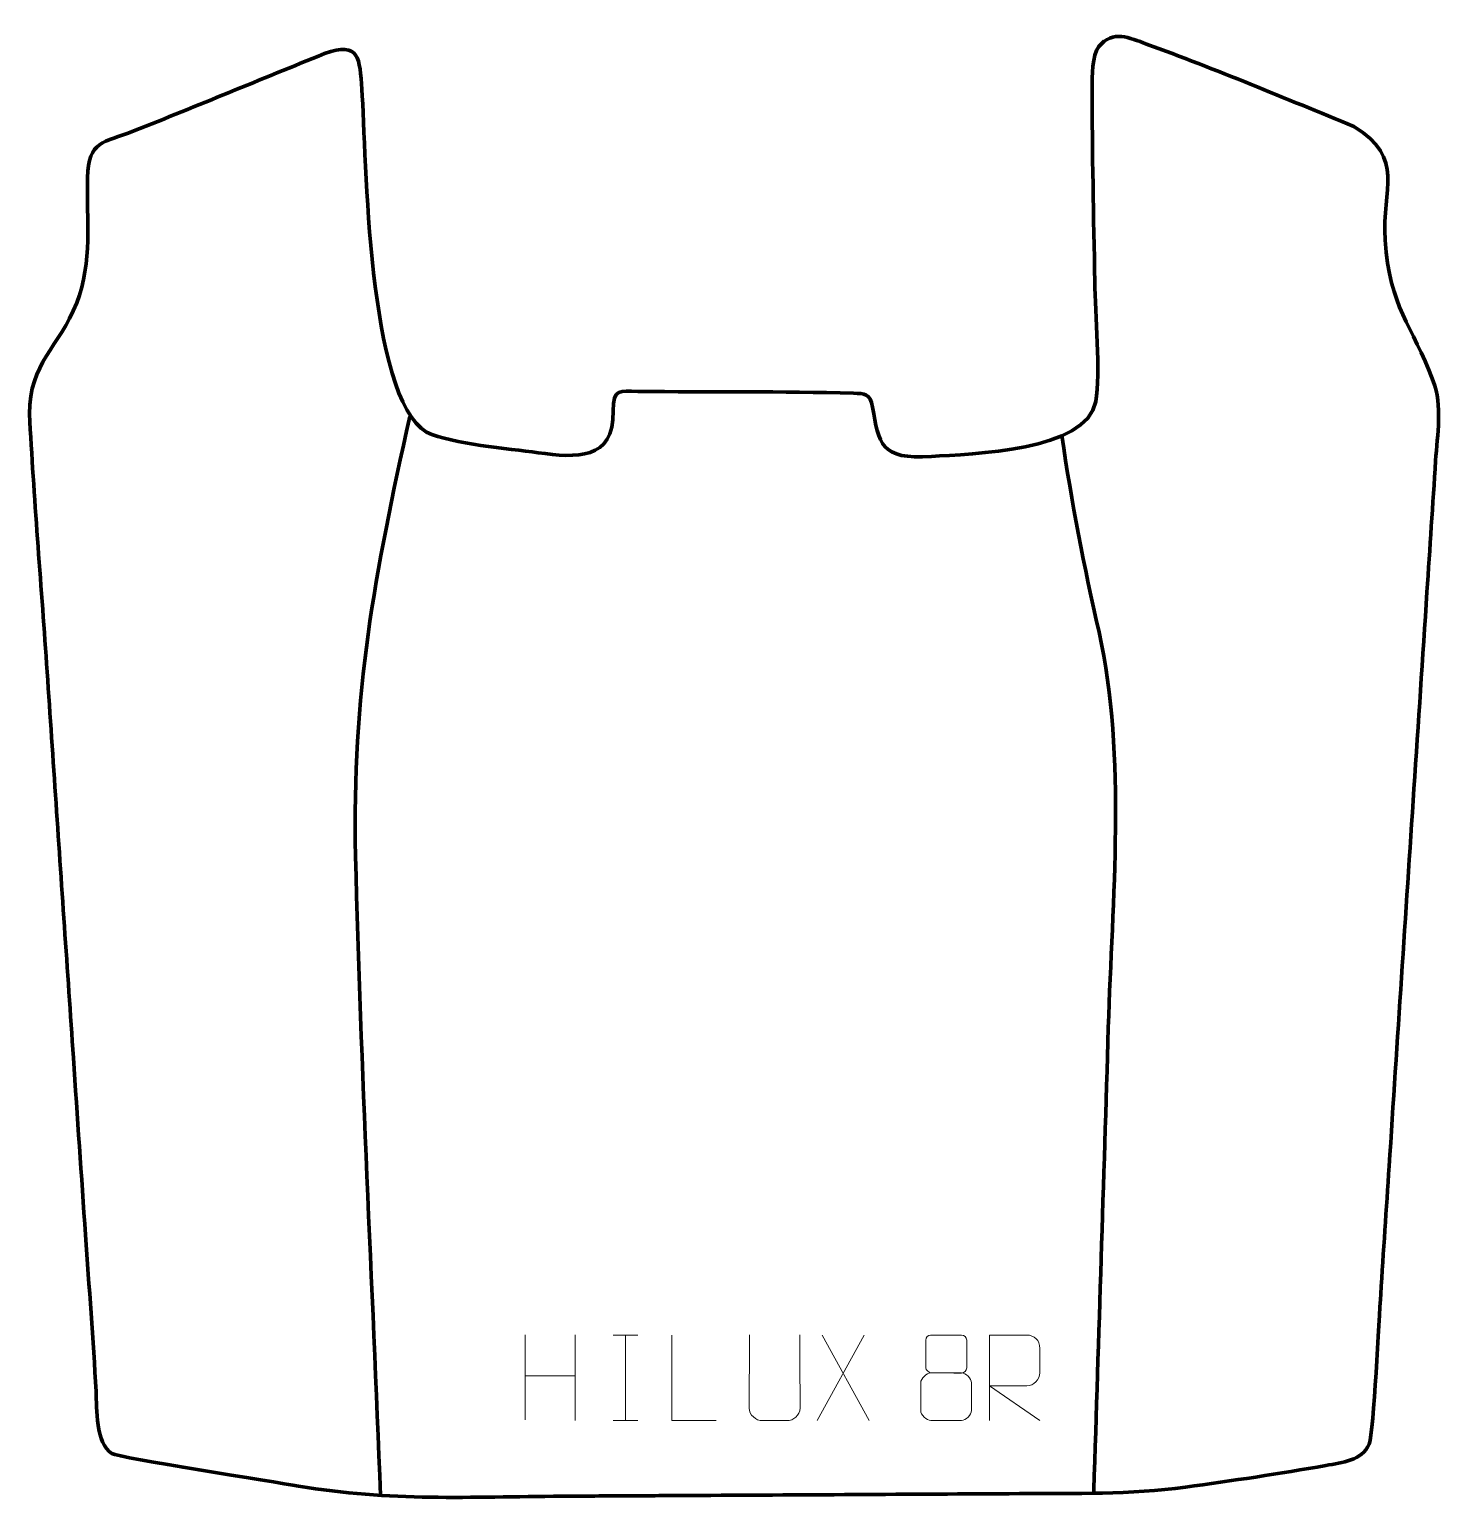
# Model space of a CAD drawing. Header units: millimetres. Extents: x -205 to 207, y -214 to 215.
import ezdxf

# ---------------------------------------------------------------- set-up
doc = ezdxf.new("R2010")
doc.units = ezdxf.units.MM
doc.header["$MEASUREMENT"] = 0
for name, color, linetype in [('layer 1', 7, 'Continuous'), ('layer 2', 7, 'Continuous'), ('layer 3', 7, 'Continuous')]:
    doc.layers.add(name, color=color, linetype=linetype)

msp = doc.modelspace()

# ---------------------------------------------------------------- linework, layer by layer
at = {"layer": 'layer 1', "color": 250, "lineweight": 9}
for points in [[(-60.9242, -165.6367), (-60.9242, -165.6367), (-60.9242, -190.4142), (-60.9242, -190.4142)], [(-46.2809, -165.6367), (-46.2809, -165.6367), (-46.2809, -190.5902), (-46.2809, -190.5902)], [(-35.2676, -165.6544), (-35.2676, -165.6544), (-28.0995, -165.6544), (-28.0995, -165.6544)], [(-31.6836, -165.6544), (-31.6836, -165.6544), (-31.6836, -190.6079), (-31.6836, -190.6079)], [(37.9849, -165.6544), (37.9849, -165.6544), (24.2443, -190.5502), (24.2443, -190.5502)], [(25.6989, -165.6544), (25.6989, -165.6544), (39.4395, -190.6079), (39.4395, -190.6079)], [(-60.9242, -177.519), (-60.9242, -177.519), (-46.2809, -177.5186), (-46.2809, -177.5186)], [(-35.2676, -190.6079), (-35.2676, -190.6079), (-28.0995, -190.6079), (-28.0995, -190.6079)]]:
    msp.add_open_spline(points, degree=3, dxfattribs=at)
for points, knots in [([(-5.209, -190.608), (-5.209, -190.608), (-18.1581, -190.608), (-18.1581, -190.608), (-18.1581, -190.608), (-18.1581, -190.608), (-18.1581, -165.6544), (-18.1581, -165.6544)], [0, 0, 0, 0, 0.33333333, 0.33333333, 0.33333333, 0.33333333, 1, 1, 1, 1]), ([(19.1691, -165.6502), (19.1687, -171.1897), (19.2645, -181.3915), (19.2649, -186.9319), (19.2649, -186.9319), (19.1251, -189.1714), (17.4479, -190.5976), (15.3002, -190.6081), (15.3002, -190.6081), (12.9683, -190.6077), (10.6364, -190.6077), (8.3049, -190.6081), (8.3049, -190.6081), (6.3799, -190.7096), (4.4078, -188.8931), (4.419, -186.9486), (4.419, -186.9486), (4.4193, -181.3867), (4.5147, -171.2113), (4.5143, -165.6502)], [0, 0, 0, 0, 0.16666667, 0.16666667, 0.16666667, 0.16666667, 0.33333333, 0.33333333, 0.33333333, 0.33333333, 0.5, 0.5, 0.5, 0.5, 0.66666667, 0.66666667, 0.66666667, 0.66666667, 1, 1, 1, 1]), ([(55.8885, -167.1203), (55.8885, -169.3333), (55.8885, -173.0156), (55.8885, -175.2289), (55.8885, -175.2289), (55.9035, -175.7363), (56.7109, -176.6677), (57.411, -176.6665), (57.411, -176.6665), (60.3809, -176.6663), (63.3511, -176.7512), (66.3215, -176.7515), (66.3215, -176.7515), (67.1186, -176.7473), (67.8393, -175.957), (67.8367, -175.2363), (67.8367, -175.2363), (67.8364, -173.0203), (67.8364, -169.3356), (67.8367, -167.1203), (67.8367, -167.1203), (67.8182, -166.4095), (67.2068, -165.6491), (66.3729, -165.6565), (66.3729, -165.6565), (63.3558, -165.6568), (60.3389, -165.6568), (57.3223, -165.6565), (57.3223, -165.6565), (56.6959, -165.6489), (55.8718, -166.3599), (55.8885, -167.1203)], [0, 0, 0, 0, 0.11111111, 0.11111111, 0.11111111, 0.11111111, 0.22222222, 0.22222222, 0.22222222, 0.22222222, 0.33333333, 0.33333333, 0.33333333, 0.33333333, 0.44444444, 0.44444444, 0.44444444, 0.44444444, 0.55555556, 0.55555556, 0.55555556, 0.55555556, 0.66666667, 0.66666667, 0.66666667, 0.66666667, 0.77777778, 0.77777778, 0.77777778, 0.77777778, 1, 1, 1, 1]), ([(74.5099, -190.6079), (74.5099, -190.6079), (74.5099, -165.6544), (74.5099, -165.6544), (74.5099, -165.6544), (78.1047, -165.6544), (81.7002, -165.6544), (85.2954, -165.6544), (85.2954, -165.6544), (87.6207, -165.6921), (89.178, -167.1821), (89.1739, -169.5485), (89.1739, -169.5485), (89.1735, -171.584), (89.1735, -174.6434), (89.1739, -176.6794), (89.1739, -176.6794), (89.1674, -178.5549), (87.3551, -180.4967), (85.3456, -180.5158), (85.3456, -180.5158), (85.3456, -180.5158), (74.5099, -180.5158), (74.5099, -180.5158), (74.5099, -180.5158), (74.5099, -180.5158), (89.1646, -190.6079), (89.1646, -190.6079)], [0, 0, 0, 0, 0.125, 0.125, 0.125, 0.125, 0.25, 0.25, 0.25, 0.25, 0.375, 0.375, 0.375, 0.375, 0.5, 0.5, 0.5, 0.5, 0.625, 0.625, 0.625, 0.625, 0.75, 0.75, 0.75, 0.75, 1, 1, 1, 1]), ([(54.4297, -179.6385), (54.4297, -182.8093), (54.4297, -184.5114), (54.4297, -187.6828), (54.4297, -187.6828), (54.4212, -188.9047), (56.1191, -190.5974), (57.3717, -190.6059), (57.3717, -190.6059), (60.3548, -190.6056), (63.3381, -190.6056), (66.3215, -190.6059), (66.3215, -190.6059), (67.6448, -190.5942), (69.2652, -188.9726), (69.2541, -187.6734), (69.2541, -187.6734), (69.2538, -184.5052), (69.2538, -182.8064), (69.2541, -179.6385), (69.2541, -179.6385), (69.1844, -178.2581), (67.6066, -176.6795), (66.3012, -176.6856), (66.3012, -176.6856), (63.3246, -176.6859), (60.348, -176.6859), (57.3717, -176.6856), (57.3717, -176.6856), (56.2922, -176.6792), (54.4459, -178.2581), (54.4297, -179.6385)], [0, 0, 0, 0, 0.11111111, 0.11111111, 0.11111111, 0.11111111, 0.22222222, 0.22222222, 0.22222222, 0.22222222, 0.33333333, 0.33333333, 0.33333333, 0.33333333, 0.44444444, 0.44444444, 0.44444444, 0.44444444, 0.55555556, 0.55555556, 0.55555556, 0.55555556, 0.66666667, 0.66666667, 0.66666667, 0.66666667, 0.77777778, 0.77777778, 0.77777778, 0.77777778, 1, 1, 1, 1])]:
    msp.add_open_spline(points, degree=3, knots=knots, dxfattribs=at)
at = {"layer": 'layer 2', "color": 142, "lineweight": 158}
for points, knots in [([(-94.5441, 102.1437), (-104.7635, 56.3443), (-111.4771, 21.3621), (-110.3536, -26.0825), (-110.3536, -26.0825), (-108.8104, -88.2225), (-105.5202, -150.3059), (-103.0612, -212.4138)], [0, 0, 0, 0, 0.33333333, 0.33333333, 0.33333333, 0.33333333, 1, 1, 1, 1]), ([(95.5848, 96.6016), (98.4733, 76.9973), (101.9904, 58.5499), (106.4623, 39.2486), (106.4623, 39.2486), (114.5091, 2.7337), (110.2537, -38.695), (109.1432, -76.0151), (109.1432, -76.0151), (107.8023, -120.9532), (106.3307, -165.8871), (104.9263, -210.8232), (104.9263, -210.8232), (104.9263, -210.8232), (104.8961, -211.7879), (104.8961, -211.7879)], [0, 0, 0, 0, 0.2, 0.2, 0.2, 0.2, 0.4, 0.4, 0.4, 0.4, 0.6, 0.6, 0.6, 0.6, 1, 1, 1, 1])]:
    msp.add_open_spline(points, degree=3, knots=knots, dxfattribs=at)
at = {"layer": 'layer 3', "color": 242, "lineweight": 158}
msp.add_open_spline([(-119.428, 207.9878), (-109.0789, 211.7907), (-109.202, 206.4166), (-108.5133, 197.5963), (-108.5133, 197.5963), (-107.2615, 177.6502), (-106.9548, 108.1426), (-89.6312, 97.5803), (-89.6312, 97.5803), (-81.8122, 94.129), (-66.1502, 92.8421), (-57.1033, 91.6213), (-57.1033, 91.6213), (-46.0384, 90.1519), (-35.1115, 89.2015), (-35.2055, 103.8077), (-35.2055, 103.8077), (-35.2489, 110.5508), (-33.2099, 109.5542), (-28.0852, 109.4799), (-28.0852, 109.4799), (-7.2163, 109.2588), (13.9968, 109.5912), (34.809, 108.9464), (34.809, 108.9464), (38.0178, 108.8469), (39.6971, 108.9033), (40.3988, 104.9161), (40.3988, 104.9161), (42.2648, 94.3149), (42.6207, 89.5156), (57.5461, 90.5124), (57.5461, 90.5124), (69.0835, 91.283), (102.9066, 91.9674), (105.4576, 106.5879), (105.4576, 106.5879), (106.887, 114.7797), (105.3487, 132.2101), (105.1906, 141.4806), (105.1906, 141.4806), (104.87, 160.2894), (104.4114, 179.2634), (104.3975, 198.0622), (104.3975, 198.0622), (104.3951, 201.2849), (104.3584, 207.5068), (106.4152, 210.038), (106.4152, 210.038), (110.4793, 215.0399), (115.2525, 212.5815), (120.267, 210.7912), (120.267, 210.7912), (140.4848, 203.4347), (160.7948, 194.8958), (180.7493, 186.7574), (180.7493, 186.7574), (196.009, 177.1409), (188.8555, 168.9707), (189.8398, 153.624), (189.8398, 153.624), (191.2769, 133.7843), (197.5193, 129.2635), (203.8735, 112.5195), (203.8735, 112.5195), (206.6068, 105.3165), (205.0889, 96.9448), (204.5859, 89.3144), (204.5859, 89.3144), (203.7447, 76.5537), (202.9035, 63.7931), (202.0623, 51.0325), (202.0623, 51.0325), (200.8005, 31.8916), (199.5387, 12.7506), (198.2769, -6.3903), (198.2769, -6.3903), (195.8585, -43.0772), (193.4401, -79.7639), (191.0217, -116.4508), (191.0217, -116.4508), (190.2014, -128.8924), (189.3813, -141.334), (188.5611, -153.7756), (188.5611, -153.7756), (188.1171, -160.5508), (186.5447, -193.5822), (185.2031, -197.4456), (185.2031, -197.4456), (182.9985, -202.3832), (177.4402, -202.7916), (172.5511, -203.7042), (172.5511, -203.7042), (159.2769, -206.0932), (145.0578, -208.187), (131.6731, -209.9869), (131.6731, -209.9869), (115.4883, -212.1635), (99.4751, -211.8532), (83.2035, -211.9097), (83.2035, -211.9097), (51.2118, -212.0894), (19.2203, -212.269), (-12.7714, -212.4487), (-12.7714, -212.4487), (-18.8499, -212.4828), (-24.9283, -212.517), (-31.0066, -212.5511), (-31.0066, -212.5511), (-37.405, -212.587), (-43.8034, -212.6229), (-50.2017, -212.6589), (-50.2017, -212.6589), (-76.868, -212.8454), (-100.3696, -214.2215), (-126.9843, -209.6961), (-126.9843, -209.6961), (-133.6315, -208.573), (-179.5882, -201.3901), (-181.4113, -200.2357), (-181.4113, -200.2357), (-186.1792, -197.2164), (-185.8101, -187.14), (-186.0514, -182.1517), (-186.0514, -182.1517), (-186.7791, -167.1035), (-188.1001, -151.5692), (-189.1276, -136.4839), (-189.1276, -136.4839), (-190.3012, -119.2541), (-191.475, -102.0244), (-192.6484, -84.7946), (-192.6484, -84.7946), (-193.5178, -72.0318), (-194.387, -59.269), (-195.2562, -46.5063), (-195.2562, -46.5063), (-196.1255, -33.7434), (-196.9947, -20.9807), (-197.864, -8.2178), (-197.864, -8.2178), (-198.7332, 4.5449), (-199.6025, 17.3077), (-200.4717, 30.0705), (-200.4717, 30.0705), (-202.1222, 54.2546), (-204.1877, 78.7535), (-205.4608, 102.9179), (-205.4608, 102.9179), (-205.4301, 117.9751), (-196.8865, 122.1281), (-191.6687, 135.3247), (-191.6687, 135.3247), (-187.0902, 147.4754), (-188.795, 159.3441), (-188.5195, 171.8371), (-188.5195, 171.8371), (-188.2799, 182.7025), (-183.9226, 181.9212), (-175.0185, 185.4433), (-175.0185, 185.4433), (-156.4301, 192.7963), (-137.9809, 200.5369), (-119.428, 207.9878)], degree=3, knots=[0, 0, 0, 0, 0.02380952, 0.02380952, 0.02380952, 0.02380952, 0.04761905, 0.04761905, 0.04761905, 0.04761905, 0.07142857, 0.07142857, 0.07142857, 0.07142857, 0.0952381, 0.0952381, 0.0952381, 0.0952381, 0.11904762, 0.11904762, 0.11904762, 0.11904762, 0.14285714, 0.14285714, 0.14285714, 0.14285714, 0.16666667, 0.16666667, 0.16666667, 0.16666667, 0.19047619, 0.19047619, 0.19047619, 0.19047619, 0.21428571, 0.21428571, 0.21428571, 0.21428571, 0.23809524, 0.23809524, 0.23809524, 0.23809524, 0.26190476, 0.26190476, 0.26190476, 0.26190476, 0.28571429, 0.28571429, 0.28571429, 0.28571429, 0.30952381, 0.30952381, 0.30952381, 0.30952381, 0.33333333, 0.33333333, 0.33333333, 0.33333333, 0.35714286, 0.35714286, 0.35714286, 0.35714286, 0.38095238, 0.38095238, 0.38095238, 0.38095238, 0.4047619, 0.4047619, 0.4047619, 0.4047619, 0.42857143, 0.42857143, 0.42857143, 0.42857143, 0.45238095, 0.45238095, 0.45238095, 0.45238095, 0.47619048, 0.47619048, 0.47619048, 0.47619048, 0.5, 0.5, 0.5, 0.5, 0.52380952, 0.52380952, 0.52380952, 0.52380952, 0.54761905, 0.54761905, 0.54761905, 0.54761905, 0.57142857, 0.57142857, 0.57142857, 0.57142857, 0.5952381, 0.5952381, 0.5952381, 0.5952381, 0.61904762, 0.61904762, 0.61904762, 0.61904762, 0.64285714, 0.64285714, 0.64285714, 0.64285714, 0.66666667, 0.66666667, 0.66666667, 0.66666667, 0.69047619, 0.69047619, 0.69047619, 0.69047619, 0.71428571, 0.71428571, 0.71428571, 0.71428571, 0.73809524, 0.73809524, 0.73809524, 0.73809524, 0.76190476, 0.76190476, 0.76190476, 0.76190476, 0.78571429, 0.78571429, 0.78571429, 0.78571429, 0.80952381, 0.80952381, 0.80952381, 0.80952381, 0.83333333, 0.83333333, 0.83333333, 0.83333333, 0.85714286, 0.85714286, 0.85714286, 0.85714286, 0.88095238, 0.88095238, 0.88095238, 0.88095238, 0.9047619, 0.9047619, 0.9047619, 0.9047619, 0.92857143, 0.92857143, 0.92857143, 0.92857143, 0.95238095, 0.95238095, 0.95238095, 0.95238095, 1, 1, 1, 1], dxfattribs=at)

doc.saveas('drawing.dxf')
